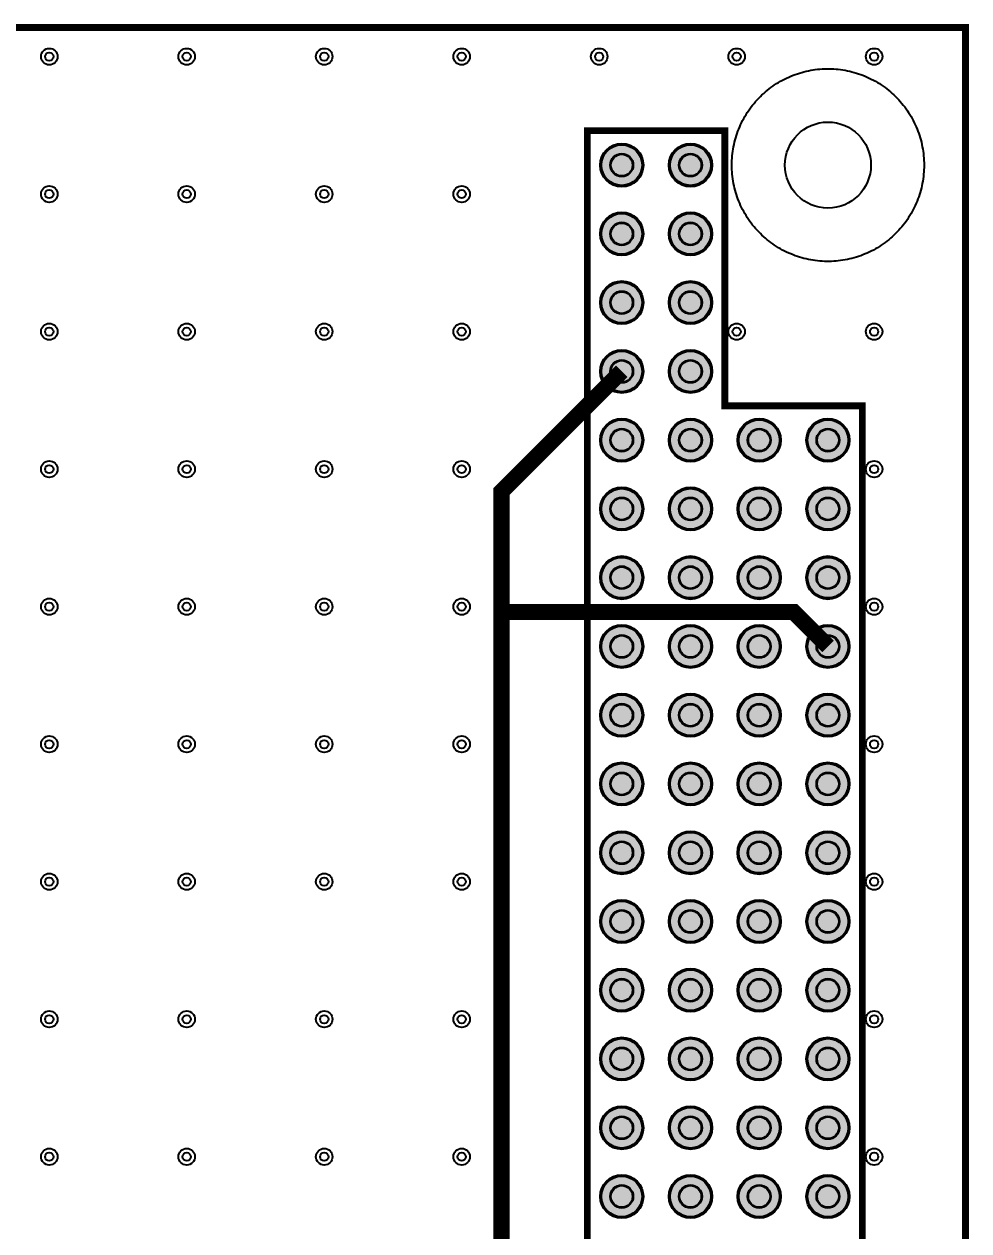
# Model space of a CAD drawing. Header units: millimetres. Extents: x -0.1 to 96, y -0.1 to 90.3.
# Drawn here: x 61.1 to 96.01, y 45.72 to 90.3 of the extents above; entities that cross this region are included whole.
import ezdxf

# ---------------------------------------------------------------- set-up
doc = ezdxf.new("R2010")
doc.units = ezdxf.units.MM
for name, color, linetype, true_color in [('BoardOutLine', 7, 'Continuous', 0xff00ff), ('BottomLayer', 7, 'Continuous', 0x0000ff), ('BottomSolderMaskLayer', 7, 'Continuous', 0xaa00ff), ('Hole', 7, 'Continuous', 0x222222), ('Multi-Layer', 7, 'Continuous', 0xc0c0c0), ('TopLayer', 7, 'Continuous', 0xff0000), ('TopSilkLayer', 7, 'Continuous', 0xffcc00), ('TopSolderMaskLayer', 7, 'Continuous', 0x800080)]:
    doc.layers.add(name, color=color, linetype=linetype, true_color=true_color)

msp = doc.modelspace()

# ---------------------------------------------------------------- hatches: boundary and pattern name
at = {"layer": 'BottomSolderMaskLayer'}
for points in [[(82.384, 85.09, 1), (83.986, 85.09, 1)], [(84.924, 85.09, 1), (86.526, 85.09, 1)], [(82.384, 82.55, 1), (83.986, 82.55, 1)], [(84.924, 82.55, 1), (86.526, 82.55, 1)], [(82.384, 80.01, 1), (83.986, 80.01, 1)], [(84.924, 80.01, 1), (86.526, 80.01, 1)], [(82.384, 77.47, 1), (83.986, 77.47, 1)], [(84.924, 77.47, 1), (86.526, 77.47, 1)], [(82.384, 74.93, 1), (83.986, 74.93, 1)], [(84.924, 74.93, 1), (86.526, 74.93, 1)], [(87.464, 74.93, 1), (89.066, 74.93, 1)], [(90.004, 74.93, 1), (91.606, 74.93, 1)], [(82.384, 72.39, 1), (83.986, 72.39, 1)], [(84.924, 72.39, 1), (86.526, 72.39, 1)], [(87.464, 72.39, 1), (89.066, 72.39, 1)], [(90.004, 72.39, 1), (91.606, 72.39, 1)], [(82.384, 69.85, 1), (83.986, 69.85, 1)], [(84.924, 69.85, 1), (86.526, 69.85, 1)], [(87.464, 69.85, 1), (89.066, 69.85, 1)], [(90.004, 69.85, 1), (91.606, 69.85, 1)], [(82.384, 67.31, 1), (83.986, 67.31, 1)], [(84.924, 67.31, 1), (86.526, 67.31, 1)], [(87.464, 67.31, 1), (89.066, 67.31, 1)], [(90.004, 67.31, 1), (91.606, 67.31, 1)], [(82.384, 64.77, 1), (83.986, 64.77, 1)], [(84.924, 64.77, 1), (86.526, 64.77, 1)], [(87.464, 64.77, 1), (89.066, 64.77, 1)], [(90.004, 64.77, 1), (91.606, 64.77, 1)], [(82.384, 62.23, 1), (83.986, 62.23, 1)], [(84.924, 62.23, 1), (86.526, 62.23, 1)], [(87.464, 62.23, 1), (89.066, 62.23, 1)], [(90.004, 62.23, 1), (91.606, 62.23, 1)], [(82.384, 59.69, 1), (83.986, 59.69, 1)], [(84.924, 59.69, 1), (86.526, 59.69, 1)], [(87.464, 59.69, 1), (89.066, 59.69, 1)], [(90.004, 59.69, 1), (91.606, 59.69, 1)], [(82.384, 57.15, 1), (83.986, 57.15, 1)], [(84.924, 57.15, 1), (86.526, 57.15, 1)], [(87.464, 57.15, 1), (89.066, 57.15, 1)], [(90.004, 57.15, 1), (91.606, 57.15, 1)], [(82.384, 54.61, 1), (83.986, 54.61, 1)], [(84.924, 54.61, 1), (86.526, 54.61, 1)], [(87.464, 54.61, 1), (89.066, 54.61, 1)], [(90.004, 54.61, 1), (91.606, 54.61, 1)], [(82.384, 52.07, 1), (83.986, 52.07, 1)], [(84.924, 52.07, 1), (86.526, 52.07, 1)], [(87.464, 52.07, 1), (89.066, 52.07, 1)], [(90.004, 52.07, 1), (91.606, 52.07, 1)], [(82.384, 49.53, 1), (83.986, 49.53, 1)], [(84.924, 49.53, 1), (86.526, 49.53, 1)], [(87.464, 49.53, 1), (89.066, 49.53, 1)], [(90.004, 49.53, 1), (91.606, 49.53, 1)], [(82.384, 46.99, 1), (83.986, 46.99, 1)], [(84.924, 46.99, 1), (86.526, 46.99, 1)], [(87.464, 46.99, 1), (89.066, 46.99, 1)], [(90.004, 46.99, 1), (91.606, 46.99, 1)]]:
    msp.add_hatch(color=256, dxfattribs=at).paths.add_polyline_path(points)
at = {"layer": 'Multi-Layer'}
for points in [[(82.435, 85.09, 1), (83.935, 85.09, 1)], [(84.975, 85.09, 1), (86.475, 85.09, 1)], [(82.435, 82.55, 1), (83.935, 82.55, 1)], [(84.975, 82.55, 1), (86.475, 82.55, 1)], [(82.435, 80.01, 1), (83.935, 80.01, 1)], [(84.975, 80.01, 1), (86.475, 80.01, 1)], [(82.435, 77.47, 1), (83.935, 77.47, 1)], [(84.975, 77.47, 1), (86.475, 77.47, 1)], [(82.435, 74.93, 1), (83.935, 74.93, 1)], [(84.975, 74.93, 1), (86.475, 74.93, 1)], [(87.515, 74.93, 1), (89.015, 74.93, 1)], [(90.055, 74.93, 1), (91.555, 74.93, 1)], [(82.435, 72.39, 1), (83.935, 72.39, 1)], [(84.975, 72.39, 1), (86.475, 72.39, 1)], [(87.515, 72.39, 1), (89.015, 72.39, 1)], [(90.055, 72.39, 1), (91.555, 72.39, 1)], [(82.435, 69.85, 1), (83.935, 69.85, 1)], [(84.975, 69.85, 1), (86.475, 69.85, 1)], [(87.515, 69.85, 1), (89.015, 69.85, 1)], [(90.055, 69.85, 1), (91.555, 69.85, 1)], [(82.435, 67.31, 1), (83.935, 67.31, 1)], [(84.975, 67.31, 1), (86.475, 67.31, 1)], [(87.515, 67.31, 1), (89.015, 67.31, 1)], [(90.055, 67.31, 1), (91.555, 67.31, 1)], [(82.435, 64.77, 1), (83.935, 64.77, 1)], [(84.975, 64.77, 1), (86.475, 64.77, 1)], [(87.515, 64.77, 1), (89.015, 64.77, 1)], [(90.055, 64.77, 1), (91.555, 64.77, 1)], [(82.435, 62.23, 1), (83.935, 62.23, 1)], [(84.975, 62.23, 1), (86.475, 62.23, 1)], [(87.515, 62.23, 1), (89.015, 62.23, 1)], [(90.055, 62.23, 1), (91.555, 62.23, 1)], [(82.435, 59.69, 1), (83.935, 59.69, 1)], [(84.975, 59.69, 1), (86.475, 59.69, 1)], [(87.515, 59.69, 1), (89.015, 59.69, 1)], [(90.055, 59.69, 1), (91.555, 59.69, 1)], [(82.435, 57.15, 1), (83.935, 57.15, 1)], [(84.975, 57.15, 1), (86.475, 57.15, 1)], [(87.515, 57.15, 1), (89.015, 57.15, 1)], [(90.055, 57.15, 1), (91.555, 57.15, 1)], [(82.435, 54.61, 1), (83.935, 54.61, 1)], [(84.975, 54.61, 1), (86.475, 54.61, 1)], [(87.515, 54.61, 1), (89.015, 54.61, 1)], [(90.055, 54.61, 1), (91.555, 54.61, 1)], [(82.435, 52.07, 1), (83.935, 52.07, 1)], [(84.975, 52.07, 1), (86.475, 52.07, 1)], [(87.515, 52.07, 1), (89.015, 52.07, 1)], [(90.055, 52.07, 1), (91.555, 52.07, 1)], [(82.435, 49.53, 1), (83.935, 49.53, 1)], [(84.975, 49.53, 1), (86.475, 49.53, 1)], [(87.515, 49.53, 1), (89.015, 49.53, 1)], [(90.055, 49.53, 1), (91.555, 49.53, 1)], [(82.435, 46.99, 1), (83.935, 46.99, 1)], [(84.975, 46.99, 1), (86.475, 46.99, 1)], [(87.515, 46.99, 1), (89.015, 46.99, 1)], [(90.055, 46.99, 1), (91.555, 46.99, 1)]]:
    msp.add_hatch(color=256, dxfattribs=at).paths.add_polyline_path(points)
at = {"layer": 'TopSolderMaskLayer'}
for points in [[(82.384, 85.09, 1), (83.986, 85.09, 1)], [(84.924, 85.09, 1), (86.526, 85.09, 1)], [(82.384, 82.55, 1), (83.986, 82.55, 1)], [(84.924, 82.55, 1), (86.526, 82.55, 1)], [(82.384, 80.01, 1), (83.986, 80.01, 1)], [(84.924, 80.01, 1), (86.526, 80.01, 1)], [(82.384, 77.47, 1), (83.986, 77.47, 1)], [(84.924, 77.47, 1), (86.526, 77.47, 1)], [(82.384, 74.93, 1), (83.986, 74.93, 1)], [(84.924, 74.93, 1), (86.526, 74.93, 1)], [(87.464, 74.93, 1), (89.066, 74.93, 1)], [(90.004, 74.93, 1), (91.606, 74.93, 1)], [(82.384, 72.39, 1), (83.986, 72.39, 1)], [(84.924, 72.39, 1), (86.526, 72.39, 1)], [(87.464, 72.39, 1), (89.066, 72.39, 1)], [(90.004, 72.39, 1), (91.606, 72.39, 1)], [(82.384, 69.85, 1), (83.986, 69.85, 1)], [(84.924, 69.85, 1), (86.526, 69.85, 1)], [(87.464, 69.85, 1), (89.066, 69.85, 1)], [(90.004, 69.85, 1), (91.606, 69.85, 1)], [(82.384, 67.31, 1), (83.986, 67.31, 1)], [(84.924, 67.31, 1), (86.526, 67.31, 1)], [(87.464, 67.31, 1), (89.066, 67.31, 1)], [(90.004, 67.31, 1), (91.606, 67.31, 1)], [(82.384, 64.77, 1), (83.986, 64.77, 1)], [(84.924, 64.77, 1), (86.526, 64.77, 1)], [(87.464, 64.77, 1), (89.066, 64.77, 1)], [(90.004, 64.77, 1), (91.606, 64.77, 1)], [(82.384, 62.23, 1), (83.986, 62.23, 1)], [(84.924, 62.23, 1), (86.526, 62.23, 1)], [(87.464, 62.23, 1), (89.066, 62.23, 1)], [(90.004, 62.23, 1), (91.606, 62.23, 1)], [(82.384, 59.69, 1), (83.986, 59.69, 1)], [(84.924, 59.69, 1), (86.526, 59.69, 1)], [(87.464, 59.69, 1), (89.066, 59.69, 1)], [(90.004, 59.69, 1), (91.606, 59.69, 1)], [(82.384, 57.15, 1), (83.986, 57.15, 1)], [(84.924, 57.15, 1), (86.526, 57.15, 1)], [(87.464, 57.15, 1), (89.066, 57.15, 1)], [(90.004, 57.15, 1), (91.606, 57.15, 1)], [(82.384, 54.61, 1), (83.986, 54.61, 1)], [(84.924, 54.61, 1), (86.526, 54.61, 1)], [(87.464, 54.61, 1), (89.066, 54.61, 1)], [(90.004, 54.61, 1), (91.606, 54.61, 1)], [(82.384, 52.07, 1), (83.986, 52.07, 1)], [(84.924, 52.07, 1), (86.526, 52.07, 1)], [(87.464, 52.07, 1), (89.066, 52.07, 1)], [(90.004, 52.07, 1), (91.606, 52.07, 1)], [(82.384, 49.53, 1), (83.986, 49.53, 1)], [(84.924, 49.53, 1), (86.526, 49.53, 1)], [(87.464, 49.53, 1), (89.066, 49.53, 1)], [(90.004, 49.53, 1), (91.606, 49.53, 1)], [(82.384, 46.99, 1), (83.986, 46.99, 1)], [(84.924, 46.99, 1), (86.526, 46.99, 1)], [(87.464, 46.99, 1), (89.066, 46.99, 1)], [(90.004, 46.99, 1), (91.606, 46.99, 1)]]:
    msp.add_hatch(color=256, dxfattribs=at).paths.add_polyline_path(points)

# ---------------------------------------------------------------- linework, layer by layer
at = {"layer": 'BoardOutLine', "const_width": 0.254}
msp.add_lwpolyline([(95.885, 0), (0, 0), (0, 90.17), (95.885, 90.17), (95.885, 0)], close=True, dxfattribs=at)
at = {"layer": 'BottomLayer'}
msp.add_lwpolyline([(87.255, 85.09), (87.256, 85.175), (87.259, 85.261), (87.264, 85.346), (87.271, 85.431), (87.28, 85.516), (87.291, 85.6), (87.304, 85.684), (87.319, 85.768), (87.336, 85.852), (87.355, 85.935), (87.376, 86.018), (87.399, 86.1), (87.424, 86.181), (87.451, 86.262), (87.48, 86.343), (87.511, 86.422), (87.543, 86.501), (87.578, 86.579), (87.614, 86.656), (87.653, 86.732), (87.693, 86.807), (87.735, 86.882), (87.778, 86.955), (87.824, 87.027), (87.871, 87.098), (87.92, 87.168), (87.97, 87.237), (88.022, 87.304), (88.076, 87.37), (88.132, 87.435), (88.188, 87.499), (88.247, 87.561), (88.307, 87.622), (88.368, 87.681), (88.431, 87.739), (88.495, 87.795), (88.56, 87.85), (88.627, 87.903), (88.695, 87.954), (88.764, 88.004), (88.834, 88.052), (88.906, 88.099), (88.978, 88.144), (89.052, 88.187), (89.127, 88.228), (89.202, 88.267), (89.279, 88.305), (89.356, 88.341), (89.435, 88.375), (89.514, 88.407), (89.593, 88.437), (89.674, 88.465), (89.755, 88.491), (89.837, 88.515), (89.919, 88.537), (90.002, 88.558), (90.085, 88.576), (90.169, 88.592), (90.253, 88.607), (90.338, 88.619), (90.422, 88.629), (90.507, 88.637), (90.592, 88.643), (90.677, 88.648), (90.763, 88.65), (90.848, 88.65), (90.933, 88.648), (91.018, 88.643), (91.103, 88.637), (91.188, 88.629), (91.273, 88.619), (91.357, 88.607), (91.441, 88.592), (91.525, 88.576), (91.608, 88.558), (91.691, 88.537), (91.774, 88.515), (91.855, 88.491), (91.936, 88.465), (92.017, 88.437), (92.097, 88.407), (92.176, 88.375), (92.254, 88.341), (92.332, 88.305), (92.408, 88.267), (92.484, 88.228), (92.558, 88.187), (92.632, 88.144), (92.705, 88.099), (92.776, 88.052), (92.846, 88.004), (92.916, 87.954), (92.984, 87.903), (93.05, 87.85), (93.116, 87.795), (93.18, 87.739), (93.242, 87.681), (93.304, 87.622), (93.364, 87.561), (93.422, 87.499), (93.479, 87.435), (93.534, 87.37), (93.588, 87.304), (93.64, 87.237), (93.691, 87.168), (93.739, 87.098), (93.787, 87.027), (93.832, 86.955), (93.876, 86.882), (93.918, 86.807), (93.958, 86.732), (93.996, 86.656), (94.033, 86.579), (94.067, 86.501), (94.1, 86.422), (94.131, 86.343), (94.16, 86.262), (94.187, 86.181), (94.212, 86.1), (94.235, 86.018), (94.256, 85.935), (94.275, 85.852), (94.292, 85.768), (94.307, 85.684), (94.32, 85.6), (94.331, 85.516), (94.34, 85.431), (94.347, 85.346), (94.352, 85.261), (94.355, 85.175), (94.355, 85.09), (94.355, 85.005), (94.352, 84.92), (94.347, 84.835), (94.34, 84.75), (94.331, 84.665), (94.32, 84.58), (94.307, 84.496), (94.292, 84.412), (94.275, 84.328), (94.256, 84.245), (94.235, 84.163), (94.212, 84.081), (94.187, 83.999), (94.16, 83.918), (94.131, 83.838), (94.1, 83.758), (94.067, 83.68), (94.033, 83.602), (93.996, 83.525), (93.958, 83.448), (93.918, 83.373), (93.876, 83.299), (93.832, 83.226), (93.787, 83.153), (93.739, 83.082), (93.691, 83.012), (93.64, 82.944), (93.588, 82.876), (93.534, 82.81), (93.479, 82.745), (93.422, 82.682), (93.364, 82.619), (93.304, 82.559), (93.242, 82.499), (93.18, 82.442), (93.116, 82.385), (93.05, 82.331), (92.984, 82.277), (92.916, 82.226), (92.846, 82.176), (92.776, 82.128), (92.705, 82.081), (92.632, 82.037), (92.558, 81.994), (92.484, 81.952), (92.408, 81.913), (92.332, 81.875), (92.254, 81.84), (92.176, 81.806), (92.097, 81.774), (92.017, 81.744), (91.936, 81.716), (91.855, 81.689), (91.774, 81.665), (91.691, 81.643), (91.608, 81.623), (91.525, 81.604), (91.441, 81.588), (91.357, 81.574), (91.273, 81.561), (91.188, 81.551), (91.103, 81.543), (91.018, 81.537), (90.933, 81.533), (90.848, 81.531), (90.763, 81.531), (90.677, 81.533), (90.592, 81.537), (90.507, 81.543), (90.422, 81.551), (90.338, 81.561), (90.253, 81.574), (90.169, 81.588), (90.085, 81.604), (90.002, 81.623), (89.919, 81.643), (89.837, 81.665), (89.755, 81.689), (89.674, 81.716), (89.593, 81.744), (89.514, 81.774), (89.435, 81.806), (89.356, 81.84), (89.279, 81.875), (89.202, 81.913), (89.127, 81.952), (89.052, 81.994), (88.978, 82.037), (88.906, 82.081), (88.834, 82.128), (88.764, 82.176), (88.695, 82.226), (88.627, 82.277), (88.56, 82.331), (88.495, 82.385), (88.431, 82.442), (88.368, 82.499), (88.307, 82.559), (88.247, 82.619), (88.188, 82.682), (88.132, 82.745), (88.076, 82.81), (88.022, 82.876), (87.97, 82.944), (87.92, 83.012), (87.871, 83.082), (87.824, 83.153), (87.778, 83.226), (87.735, 83.299), (87.693, 83.373), (87.653, 83.448), (87.614, 83.525), (87.578, 83.602), (87.543, 83.68), (87.511, 83.758), (87.48, 83.838), (87.451, 83.918), (87.424, 83.999), (87.399, 84.081), (87.376, 84.163), (87.355, 84.245), (87.336, 84.328), (87.319, 84.412), (87.304, 84.496), (87.291, 84.58), (87.28, 84.665), (87.271, 84.75), (87.264, 84.835), (87.259, 84.92), (87.256, 85.005), (87.255, 85.09)], close=True, dxfattribs=at)
at = {"layer": 'BottomSolderMaskLayer'}
for centre, radius in [((83.185, 85.09), 0.801), ((85.725, 85.09), 0.801), ((83.185, 85.09), 0.427), ((85.725, 85.09), 0.427), ((83.185, 82.55), 0.801), ((83.185, 82.55), 0.427), ((85.725, 82.55), 0.801), ((85.725, 82.55), 0.427), ((83.185, 80.01), 0.801), ((85.725, 80.01), 0.801), ((83.185, 80.01), 0.427), ((85.725, 80.01), 0.427), ((83.185, 77.47), 0.801), ((85.725, 77.47), 0.801), ((83.185, 77.47), 0.427), ((85.725, 77.47), 0.427), ((83.185, 74.93), 0.801), ((83.185, 74.93), 0.427), ((85.725, 74.93), 0.801), ((85.725, 74.93), 0.427), ((88.265, 74.93), 0.801), ((88.265, 74.93), 0.427), ((90.805, 74.93), 0.801), ((90.805, 74.93), 0.427), ((83.185, 72.39), 0.801), ((85.725, 72.39), 0.801), ((88.265, 72.39), 0.801), ((90.805, 72.39), 0.801), ((83.185, 72.39), 0.427), ((85.725, 72.39), 0.427), ((88.265, 72.39), 0.427), ((90.805, 72.39), 0.427), ((83.185, 69.85), 0.801), ((85.725, 69.85), 0.801), ((88.265, 69.85), 0.801), ((90.805, 69.85), 0.801), ((83.185, 69.85), 0.427), ((85.725, 69.85), 0.427), ((88.265, 69.85), 0.427), ((90.805, 69.85), 0.427), ((83.185, 67.31), 0.801), ((85.725, 67.31), 0.801), ((88.265, 67.31), 0.801), ((90.805, 67.31), 0.801), ((83.185, 67.31), 0.427), ((85.725, 67.31), 0.427), ((88.265, 67.31), 0.427), ((90.805, 67.31), 0.427), ((83.185, 64.77), 0.801), ((85.725, 64.77), 0.801), ((88.265, 64.77), 0.801), ((90.805, 64.77), 0.801), ((83.185, 64.77), 0.427), ((85.725, 64.77), 0.427), ((88.265, 64.77), 0.427), ((90.805, 64.77), 0.427), ((83.185, 62.23), 0.801), ((85.725, 62.23), 0.801), ((88.265, 62.23), 0.801), ((90.805, 62.23), 0.801), ((83.185, 62.23), 0.427), ((85.725, 62.23), 0.427), ((88.265, 62.23), 0.427), ((90.805, 62.23), 0.427), ((83.185, 59.69), 0.801), ((85.725, 59.69), 0.801), ((88.265, 59.69), 0.801), ((90.805, 59.69), 0.801), ((83.185, 59.69), 0.427), ((85.725, 59.69), 0.427), ((88.265, 59.69), 0.427), ((90.805, 59.69), 0.427), ((83.185, 57.15), 0.801), ((85.725, 57.15), 0.801), ((88.265, 57.15), 0.801), ((90.805, 57.15), 0.801), ((83.185, 57.15), 0.427), ((85.725, 57.15), 0.427), ((88.265, 57.15), 0.427), ((90.805, 57.15), 0.427), ((83.185, 54.61), 0.801), ((85.725, 54.61), 0.801), ((88.265, 54.61), 0.801), ((90.805, 54.61), 0.801), ((83.185, 54.61), 0.427), ((85.725, 54.61), 0.427), ((88.265, 54.61), 0.427), ((90.805, 54.61), 0.427), ((83.185, 52.07), 0.801), ((85.725, 52.07), 0.801), ((88.265, 52.07), 0.801), ((90.805, 52.07), 0.801), ((83.185, 52.07), 0.427), ((85.725, 52.07), 0.427), ((88.265, 52.07), 0.427), ((90.805, 52.07), 0.427), ((83.185, 49.53), 0.801), ((83.185, 49.53), 0.427), ((85.725, 49.53), 0.801), ((85.725, 49.53), 0.427), ((88.265, 49.53), 0.801), ((88.265, 49.53), 0.427), ((90.805, 49.53), 0.801), ((90.805, 49.53), 0.427), ((83.185, 46.99), 0.801), ((85.725, 46.99), 0.801), ((88.265, 46.99), 0.801), ((90.805, 46.99), 0.801), ((83.185, 46.99), 0.427), ((85.725, 46.99), 0.427), ((88.265, 46.99), 0.427), ((90.805, 46.99), 0.427)]:
    msp.add_circle(centre, radius, dxfattribs=at)
at = {"layer": 'Hole'}
for centre in [(62.032, 89.098), (67.112, 89.098), (72.192, 89.098), (77.272, 89.098), (82.352, 89.098), (87.432, 89.098), (92.512, 89.098), (62.032, 84.018), (67.112, 84.018), (72.192, 84.018), (77.272, 84.018), (62.032, 78.938), (67.112, 78.938), (72.192, 78.938), (77.272, 78.938), (87.432, 78.938), (92.512, 78.938), (62.032, 73.858), (67.112, 73.858), (72.192, 73.858), (77.272, 73.858), (92.512, 73.858), (62.032, 68.778), (67.112, 68.778), (72.192, 68.778), (77.272, 68.778), (92.512, 68.778), (62.032, 63.698), (67.112, 63.698), (72.192, 63.698), (77.272, 63.698), (92.512, 63.698), (62.032, 58.618), (67.112, 58.618), (72.192, 58.618), (77.272, 58.618), (92.512, 58.618), (62.032, 53.538), (67.112, 53.538), (72.192, 53.538), (77.272, 53.538), (92.512, 53.538), (62.032, 48.458), (67.112, 48.458), (72.192, 48.458), (77.272, 48.458), (92.512, 48.458)]:
    msp.add_circle(centre, 0.153, dxfattribs=at)
at = {"layer": 'Multi-Layer'}
for centre, radius in [((62.032, 89.098), 0.305), ((67.112, 89.098), 0.305), ((72.192, 89.098), 0.305), ((77.272, 89.098), 0.305), ((82.352, 89.098), 0.305), ((87.432, 89.098), 0.305), ((92.512, 89.098), 0.305), ((90.805, 85.09), 1.588), ((83.185, 85.09), 0.75), ((85.725, 85.09), 0.75), ((83.185, 85.09), 0.4), ((85.725, 85.09), 0.4), ((62.032, 84.018), 0.305), ((67.112, 84.018), 0.305), ((72.192, 84.018), 0.305), ((77.272, 84.018), 0.305), ((83.185, 82.55), 0.75), ((83.185, 82.55), 0.4), ((85.725, 82.55), 0.75), ((85.725, 82.55), 0.4), ((83.185, 80.01), 0.75), ((85.725, 80.01), 0.75), ((83.185, 80.01), 0.4), ((85.725, 80.01), 0.4), ((62.032, 78.938), 0.305), ((67.112, 78.938), 0.305), ((72.192, 78.938), 0.305), ((77.272, 78.938), 0.305), ((87.432, 78.938), 0.305), ((92.512, 78.938), 0.305), ((83.185, 77.47), 0.75), ((85.725, 77.47), 0.75), ((83.185, 77.47), 0.4), ((85.725, 77.47), 0.4), ((83.185, 74.93), 0.75), ((85.725, 74.93), 0.75), ((88.265, 74.93), 0.75), ((90.805, 74.93), 0.75), ((83.185, 74.93), 0.4), ((85.725, 74.93), 0.4), ((88.265, 74.93), 0.4), ((90.805, 74.93), 0.4), ((62.032, 73.858), 0.305), ((67.112, 73.858), 0.305), ((72.192, 73.858), 0.305), ((77.272, 73.858), 0.305), ((92.512, 73.858), 0.305), ((83.185, 72.39), 0.75), ((85.725, 72.39), 0.75), ((88.265, 72.39), 0.75), ((90.805, 72.39), 0.75), ((83.185, 72.39), 0.4), ((85.725, 72.39), 0.4), ((88.265, 72.39), 0.4), ((90.805, 72.39), 0.4), ((83.185, 69.85), 0.75), ((85.725, 69.85), 0.75), ((88.265, 69.85), 0.75), ((90.805, 69.85), 0.75), ((83.185, 69.85), 0.4), ((85.725, 69.85), 0.4), ((88.265, 69.85), 0.4), ((90.805, 69.85), 0.4), ((62.032, 68.778), 0.305), ((67.112, 68.778), 0.305), ((72.192, 68.778), 0.305), ((77.272, 68.778), 0.305), ((92.512, 68.778), 0.305), ((83.185, 67.31), 0.75), ((85.725, 67.31), 0.75), ((88.265, 67.31), 0.75), ((90.805, 67.31), 0.75), ((83.185, 67.31), 0.4), ((85.725, 67.31), 0.4), ((88.265, 67.31), 0.4), ((90.805, 67.31), 0.4), ((83.185, 64.77), 0.75), ((83.185, 64.77), 0.4), ((85.725, 64.77), 0.75), ((85.725, 64.77), 0.4), ((88.265, 64.77), 0.75), ((88.265, 64.77), 0.4), ((90.805, 64.77), 0.75), ((90.805, 64.77), 0.4), ((62.032, 63.698), 0.305), ((67.112, 63.698), 0.305), ((72.192, 63.698), 0.305), ((77.272, 63.698), 0.305), ((92.512, 63.698), 0.305), ((83.185, 62.23), 0.75), ((85.725, 62.23), 0.75), ((88.265, 62.23), 0.75), ((90.805, 62.23), 0.75), ((83.185, 62.23), 0.4), ((85.725, 62.23), 0.4), ((88.265, 62.23), 0.4), ((90.805, 62.23), 0.4), ((83.185, 59.69), 0.75), ((85.725, 59.69), 0.75), ((88.265, 59.69), 0.75), ((90.805, 59.69), 0.75), ((83.185, 59.69), 0.4), ((85.725, 59.69), 0.4), ((88.265, 59.69), 0.4), ((90.805, 59.69), 0.4), ((62.032, 58.618), 0.305), ((67.112, 58.618), 0.305), ((72.192, 58.618), 0.305), ((77.272, 58.618), 0.305), ((92.512, 58.618), 0.305), ((83.185, 57.15), 0.75), ((83.185, 57.15), 0.4), ((85.725, 57.15), 0.75), ((85.725, 57.15), 0.4), ((88.265, 57.15), 0.75), ((88.265, 57.15), 0.4), ((90.805, 57.15), 0.75), ((90.805, 57.15), 0.4), ((83.185, 54.61), 0.75), ((85.725, 54.61), 0.75), ((88.265, 54.61), 0.75), ((90.805, 54.61), 0.75), ((83.185, 54.61), 0.4), ((85.725, 54.61), 0.4), ((88.265, 54.61), 0.4), ((90.805, 54.61), 0.4), ((62.032, 53.538), 0.305), ((67.112, 53.538), 0.305), ((72.192, 53.538), 0.305), ((77.272, 53.538), 0.305), ((92.512, 53.538), 0.305), ((83.185, 52.07), 0.75), ((85.725, 52.07), 0.75), ((88.265, 52.07), 0.75), ((90.805, 52.07), 0.75), ((83.185, 52.07), 0.4), ((85.725, 52.07), 0.4), ((88.265, 52.07), 0.4), ((90.805, 52.07), 0.4), ((83.185, 49.53), 0.75), ((83.185, 49.53), 0.4), ((85.725, 49.53), 0.75), ((85.725, 49.53), 0.4), ((88.265, 49.53), 0.75), ((88.265, 49.53), 0.4), ((90.805, 49.53), 0.75), ((90.805, 49.53), 0.4), ((62.032, 48.458), 0.305), ((67.112, 48.458), 0.305), ((72.192, 48.458), 0.305), ((77.272, 48.458), 0.305), ((92.512, 48.458), 0.305), ((83.185, 46.99), 0.75), ((85.725, 46.99), 0.75), ((88.265, 46.99), 0.75), ((90.805, 46.99), 0.75), ((83.185, 46.99), 0.4), ((85.725, 46.99), 0.4), ((88.265, 46.99), 0.4), ((90.805, 46.99), 0.4)]:
    msp.add_circle(centre, radius, dxfattribs=at)
at = {"layer": 'TopLayer'}
msp.add_lwpolyline([(87.255, 85.09), (87.256, 85.175), (87.259, 85.261), (87.264, 85.346), (87.271, 85.431), (87.28, 85.516), (87.291, 85.6), (87.304, 85.684), (87.319, 85.768), (87.336, 85.852), (87.355, 85.935), (87.376, 86.018), (87.399, 86.1), (87.424, 86.181), (87.451, 86.262), (87.48, 86.343), (87.511, 86.422), (87.543, 86.501), (87.578, 86.579), (87.614, 86.656), (87.653, 86.732), (87.693, 86.807), (87.735, 86.882), (87.778, 86.955), (87.824, 87.027), (87.871, 87.098), (87.92, 87.168), (87.97, 87.237), (88.022, 87.304), (88.076, 87.37), (88.132, 87.435), (88.188, 87.499), (88.247, 87.561), (88.307, 87.622), (88.368, 87.681), (88.431, 87.739), (88.495, 87.795), (88.56, 87.85), (88.627, 87.903), (88.695, 87.954), (88.764, 88.004), (88.834, 88.052), (88.906, 88.099), (88.978, 88.144), (89.052, 88.187), (89.127, 88.228), (89.202, 88.267), (89.279, 88.305), (89.356, 88.341), (89.435, 88.375), (89.514, 88.407), (89.593, 88.437), (89.674, 88.465), (89.755, 88.491), (89.837, 88.515), (89.919, 88.537), (90.002, 88.558), (90.085, 88.576), (90.169, 88.592), (90.253, 88.607), (90.338, 88.619), (90.422, 88.629), (90.507, 88.637), (90.592, 88.643), (90.677, 88.648), (90.763, 88.65), (90.848, 88.65), (90.933, 88.648), (91.018, 88.643), (91.103, 88.637), (91.188, 88.629), (91.273, 88.619), (91.357, 88.607), (91.441, 88.592), (91.525, 88.576), (91.608, 88.558), (91.691, 88.537), (91.774, 88.515), (91.855, 88.491), (91.936, 88.465), (92.017, 88.437), (92.097, 88.407), (92.176, 88.375), (92.254, 88.341), (92.332, 88.305), (92.408, 88.267), (92.484, 88.228), (92.558, 88.187), (92.632, 88.144), (92.705, 88.099), (92.776, 88.052), (92.846, 88.004), (92.916, 87.954), (92.984, 87.903), (93.05, 87.85), (93.116, 87.795), (93.18, 87.739), (93.242, 87.681), (93.304, 87.622), (93.364, 87.561), (93.422, 87.499), (93.479, 87.435), (93.534, 87.37), (93.588, 87.304), (93.64, 87.237), (93.691, 87.168), (93.739, 87.098), (93.787, 87.027), (93.832, 86.955), (93.876, 86.882), (93.918, 86.807), (93.958, 86.732), (93.996, 86.656), (94.033, 86.579), (94.067, 86.501), (94.1, 86.422), (94.131, 86.343), (94.16, 86.262), (94.187, 86.181), (94.212, 86.1), (94.235, 86.018), (94.256, 85.935), (94.275, 85.852), (94.292, 85.768), (94.307, 85.684), (94.32, 85.6), (94.331, 85.516), (94.34, 85.431), (94.347, 85.346), (94.352, 85.261), (94.355, 85.175), (94.355, 85.09), (94.355, 85.005), (94.352, 84.92), (94.347, 84.835), (94.34, 84.75), (94.331, 84.665), (94.32, 84.58), (94.307, 84.496), (94.292, 84.412), (94.275, 84.328), (94.256, 84.245), (94.235, 84.163), (94.212, 84.081), (94.187, 83.999), (94.16, 83.918), (94.131, 83.838), (94.1, 83.758), (94.067, 83.68), (94.033, 83.602), (93.996, 83.525), (93.958, 83.448), (93.918, 83.373), (93.876, 83.299), (93.832, 83.226), (93.787, 83.153), (93.739, 83.082), (93.691, 83.012), (93.64, 82.944), (93.588, 82.876), (93.534, 82.81), (93.479, 82.745), (93.422, 82.682), (93.364, 82.619), (93.304, 82.559), (93.242, 82.499), (93.18, 82.442), (93.116, 82.385), (93.05, 82.331), (92.984, 82.277), (92.916, 82.226), (92.846, 82.176), (92.776, 82.128), (92.705, 82.081), (92.632, 82.037), (92.558, 81.994), (92.484, 81.952), (92.408, 81.913), (92.332, 81.875), (92.254, 81.84), (92.176, 81.806), (92.097, 81.774), (92.017, 81.744), (91.936, 81.716), (91.855, 81.689), (91.774, 81.665), (91.691, 81.643), (91.608, 81.623), (91.525, 81.604), (91.441, 81.588), (91.357, 81.574), (91.273, 81.561), (91.188, 81.551), (91.103, 81.543), (91.018, 81.537), (90.933, 81.533), (90.848, 81.531), (90.763, 81.531), (90.677, 81.533), (90.592, 81.537), (90.507, 81.543), (90.422, 81.551), (90.338, 81.561), (90.253, 81.574), (90.169, 81.588), (90.085, 81.604), (90.002, 81.623), (89.919, 81.643), (89.837, 81.665), (89.755, 81.689), (89.674, 81.716), (89.593, 81.744), (89.514, 81.774), (89.435, 81.806), (89.356, 81.84), (89.279, 81.875), (89.202, 81.913), (89.127, 81.952), (89.052, 81.994), (88.978, 82.037), (88.906, 82.081), (88.834, 82.128), (88.764, 82.176), (88.695, 82.226), (88.627, 82.277), (88.56, 82.331), (88.495, 82.385), (88.431, 82.442), (88.368, 82.499), (88.307, 82.559), (88.247, 82.619), (88.188, 82.682), (88.132, 82.745), (88.076, 82.81), (88.022, 82.876), (87.97, 82.944), (87.92, 83.012), (87.871, 83.082), (87.824, 83.153), (87.778, 83.226), (87.735, 83.299), (87.693, 83.373), (87.653, 83.448), (87.614, 83.525), (87.578, 83.602), (87.543, 83.68), (87.511, 83.758), (87.48, 83.838), (87.451, 83.918), (87.424, 83.999), (87.399, 84.081), (87.376, 84.163), (87.355, 84.245), (87.336, 84.328), (87.319, 84.412), (87.304, 84.496), (87.291, 84.58), (87.28, 84.665), (87.271, 84.75), (87.264, 84.835), (87.259, 84.92), (87.256, 85.005), (87.255, 85.09)], close=True, dxfattribs=at)
at = {"layer": 'TopLayer', "const_width": 0.6}
for points in [[(69.088, 25.4), (78.74, 35.052), (78.74, 73.025), (83.185, 77.47)], [(90.805, 67.31), (89.535, 68.58), (78.74, 68.58)]]:
    msp.add_lwpolyline(points, dxfattribs=at)
at = {"layer": 'TopSilkLayer', "const_width": 0.254}
msp.add_lwpolyline([(81.915, 5.08), (86.995, 5.08), (86.995, 25.4), (92.075, 25.4), (92.075, 76.2), (86.995, 76.2), (86.995, 86.36), (81.915, 86.36), (81.915, 5.08)], close=True, dxfattribs=at)
at = {"layer": 'TopSolderMaskLayer'}
for centre, radius in [((83.185, 85.09), 0.801), ((85.725, 85.09), 0.801), ((83.185, 85.09), 0.427), ((85.725, 85.09), 0.427), ((83.185, 82.55), 0.801), ((83.185, 82.55), 0.427), ((85.725, 82.55), 0.801), ((85.725, 82.55), 0.427), ((83.185, 80.01), 0.801), ((85.725, 80.01), 0.801), ((83.185, 80.01), 0.427), ((85.725, 80.01), 0.427), ((83.185, 77.47), 0.801), ((85.725, 77.47), 0.801), ((83.185, 77.47), 0.427), ((85.725, 77.47), 0.427), ((83.185, 74.93), 0.801), ((83.185, 74.93), 0.427), ((85.725, 74.93), 0.801), ((85.725, 74.93), 0.427), ((88.265, 74.93), 0.801), ((88.265, 74.93), 0.427), ((90.805, 74.93), 0.801), ((90.805, 74.93), 0.427), ((83.185, 72.39), 0.801), ((85.725, 72.39), 0.801), ((88.265, 72.39), 0.801), ((90.805, 72.39), 0.801), ((83.185, 72.39), 0.427), ((85.725, 72.39), 0.427), ((88.265, 72.39), 0.427), ((90.805, 72.39), 0.427), ((83.185, 69.85), 0.801), ((85.725, 69.85), 0.801), ((88.265, 69.85), 0.801), ((90.805, 69.85), 0.801), ((83.185, 69.85), 0.427), ((85.725, 69.85), 0.427), ((88.265, 69.85), 0.427), ((90.805, 69.85), 0.427), ((83.185, 67.31), 0.801), ((85.725, 67.31), 0.801), ((88.265, 67.31), 0.801), ((90.805, 67.31), 0.801), ((83.185, 67.31), 0.427), ((85.725, 67.31), 0.427), ((88.265, 67.31), 0.427), ((90.805, 67.31), 0.427), ((83.185, 64.77), 0.801), ((85.725, 64.77), 0.801), ((88.265, 64.77), 0.801), ((90.805, 64.77), 0.801), ((83.185, 64.77), 0.427), ((85.725, 64.77), 0.427), ((88.265, 64.77), 0.427), ((90.805, 64.77), 0.427), ((83.185, 62.23), 0.801), ((85.725, 62.23), 0.801), ((88.265, 62.23), 0.801), ((90.805, 62.23), 0.801), ((83.185, 62.23), 0.427), ((85.725, 62.23), 0.427), ((88.265, 62.23), 0.427), ((90.805, 62.23), 0.427), ((83.185, 59.69), 0.801), ((85.725, 59.69), 0.801), ((88.265, 59.69), 0.801), ((90.805, 59.69), 0.801), ((83.185, 59.69), 0.427), ((85.725, 59.69), 0.427), ((88.265, 59.69), 0.427), ((90.805, 59.69), 0.427), ((83.185, 57.15), 0.801), ((85.725, 57.15), 0.801), ((88.265, 57.15), 0.801), ((90.805, 57.15), 0.801), ((83.185, 57.15), 0.427), ((85.725, 57.15), 0.427), ((88.265, 57.15), 0.427), ((90.805, 57.15), 0.427), ((83.185, 54.61), 0.801), ((85.725, 54.61), 0.801), ((88.265, 54.61), 0.801), ((90.805, 54.61), 0.801), ((83.185, 54.61), 0.427), ((85.725, 54.61), 0.427), ((88.265, 54.61), 0.427), ((90.805, 54.61), 0.427), ((83.185, 52.07), 0.801), ((85.725, 52.07), 0.801), ((88.265, 52.07), 0.801), ((90.805, 52.07), 0.801), ((83.185, 52.07), 0.427), ((85.725, 52.07), 0.427), ((88.265, 52.07), 0.427), ((90.805, 52.07), 0.427), ((83.185, 49.53), 0.801), ((83.185, 49.53), 0.427), ((85.725, 49.53), 0.801), ((85.725, 49.53), 0.427), ((88.265, 49.53), 0.801), ((88.265, 49.53), 0.427), ((90.805, 49.53), 0.801), ((90.805, 49.53), 0.427), ((83.185, 46.99), 0.801), ((85.725, 46.99), 0.801), ((88.265, 46.99), 0.801), ((90.805, 46.99), 0.801), ((83.185, 46.99), 0.427), ((85.725, 46.99), 0.427), ((88.265, 46.99), 0.427), ((90.805, 46.99), 0.427)]:
    msp.add_circle(centre, radius, dxfattribs=at)

doc.saveas('drawing.dxf')
